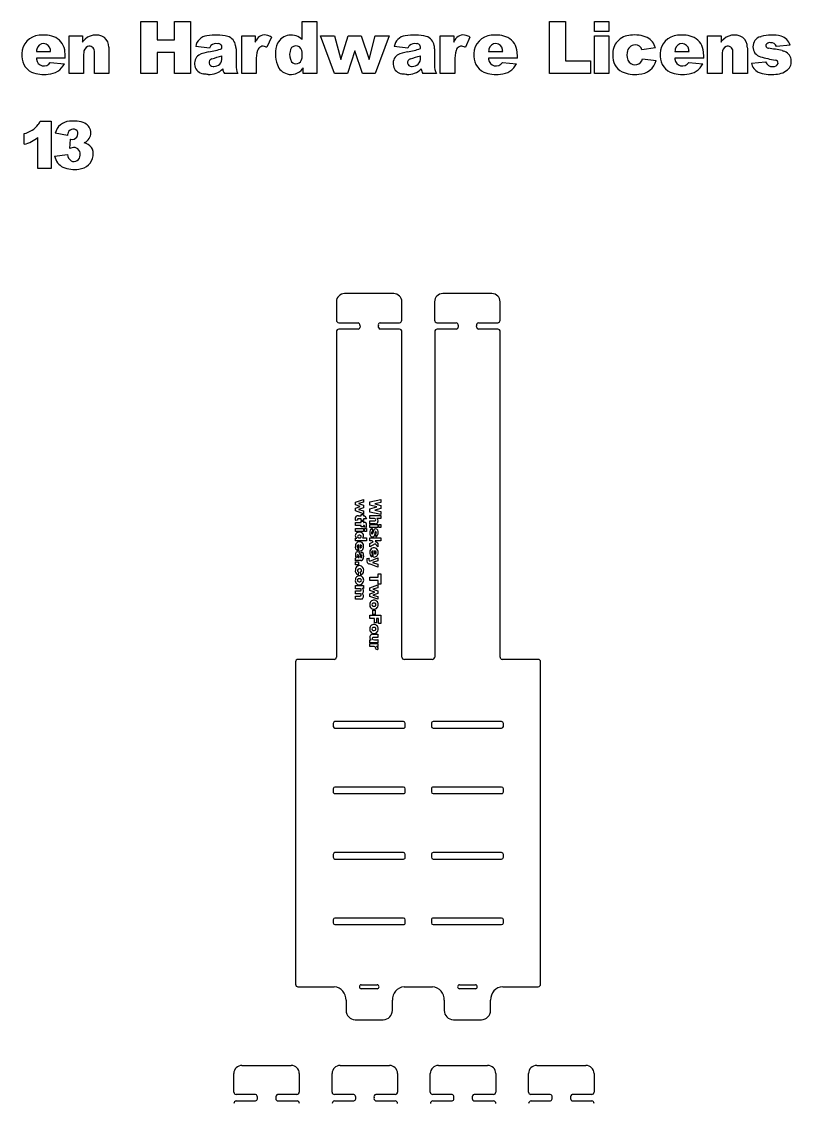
# Model space of a CAD drawing. Extents: x -43.3 to -1.6, y 5.7 to 46.2.
# Drawn here: x -25.55 to -13.8, y 27.93 to 44.45 of the extents above; entities that cross this region are included whole.
import ezdxf

# ---------------------------------------------------------------- set-up
doc = ezdxf.new("R2010")
doc.units = 0
doc.linetypes.add('0', pattern=[0])
doc.layers.add('1', color=7, linetype='0')

msp = doc.modelspace()

# ---------------------------------------------------------------- linework, layer by layer
at = {"layer": '1'}
for p, q in [((-23.730398, 44.454979), (-23.485472, 44.454979)), ((-23.730398, 43.66235), (-23.730398, 44.454979)), ((-23.485472, 44.454979), (-23.485472, 44.177612)), ((-23.21784, 44.177612), (-23.21784, 44.454979)), ((-23.21784, 44.454979), (-22.971834, 44.454979)), ((-22.971834, 44.454979), (-22.971834, 43.66235)), ((-21.268793, 44.180317), (-21.268793, 44.454979)), ((-21.268793, 44.454979), (-21.046576, 44.454979)), ((-21.046576, 44.454979), (-21.046576, 43.66235)), ((-17.494215, 44.454979), (-17.249292, 44.454979)), ((-17.494215, 43.66235), (-17.494215, 44.454979)), ((-17.249292, 44.454979), (-17.249292, 43.857533)), ((-16.807043, 44.454979), (-16.586992, 44.454979)), ((-16.807043, 44.305214), (-16.807043, 44.454979)), ((-16.586992, 44.305214), (-16.807043, 44.305214)), ((-16.586992, 44.454979), (-16.586992, 44.305214)), ((-24.826048, 44.236546), (-24.62113, 44.236546)), ((-24.826048, 43.66235), (-24.826048, 44.236546)), ((-24.62113, 44.236546), (-24.62113, 44.143009)), ((-24.62113, 44.143009), (-24.611929, 44.154144)), ((-23.485472, 44.177612), (-23.21784, 44.177612)), ((-22.190611, 44.236546), (-21.984613, 44.236546)), ((-22.190611, 43.66235), (-22.190611, 44.236546)), ((-21.984613, 44.236546), (-21.984613, 44.142467)), ((-21.984613, 44.142467), (-21.97798, 44.155575)), ((-21.97798, 44.155575), (-21.971308, 44.16774)), ((-21.738607, 44.219246), (-21.806734, 44.06245)), ((-20.986586, 44.236546), (-20.773561, 44.236546)), ((-20.773561, 43.66235), (-20.986586, 44.236546)), ((-20.773561, 44.236546), (-20.681105, 43.874836)), ((-20.681105, 43.874836), (-20.564322, 44.236546)), ((-20.564322, 44.236546), (-20.365892, 44.236546)), ((-20.365892, 44.236546), (-20.244783, 43.874836)), ((-20.244783, 43.874836), (-20.152327, 44.236546)), ((-20.152327, 44.236546), (-19.940924, 44.236546)), ((-19.940924, 44.236546), (-20.152327, 43.66235)), ((-19.159704, 44.236546), (-18.953707, 44.236546)), ((-19.159704, 43.66235), (-19.159704, 44.236546)), ((-18.953707, 44.236546), (-18.953707, 44.142467)), ((-18.953707, 44.142467), (-18.947077, 44.155575)), ((-18.947077, 44.155575), (-18.940397, 44.16774)), ((-18.707701, 44.219246), (-18.775824, 44.06245)), ((-16.807043, 44.236546), (-16.586992, 44.236546)), ((-16.807043, 43.66235), (-16.807043, 44.236546)), ((-16.586992, 44.236546), (-16.586992, 43.66235)), ((-15.078054, 44.236546), (-14.87314, 44.236546)), ((-15.078054, 43.66235), (-15.078054, 44.236546)), ((-14.87314, 44.236546), (-14.87314, 44.143009)), ((-14.87314, 44.143009), (-14.863935, 44.154144)), ((-14.274065, 44.224983), (-14.262743, 44.229248)), ((-25.326685, 44.000271), (-25.109873, 44.000271)), ((-25.111578, 44.014004), (-25.113813, 44.02684)), ((-25.109873, 44.000271), (-25.111578, 44.014004)), ((-24.440317, 43.991127), (-24.441256, 44.003162)), ((-24.440004, 43.978104), (-24.440317, 43.991127)), ((-24.440004, 43.66235), (-24.440004, 43.978104)), ((-24.220301, 44.063507), (-24.219229, 44.045818)), ((-24.219229, 44.045818), (-24.21887, 44.027306)), ((-24.21887, 44.027306), (-24.21887, 43.66235)), ((-23.21784, 43.982971), (-23.485472, 43.982971)), ((-23.485472, 43.982971), (-23.485472, 43.66235)), ((-23.21784, 43.66235), (-23.21784, 43.982971)), ((-22.684221, 44.050556), (-22.894545, 44.072723)), ((-22.493364, 44.045689), (-22.493704, 44.056778)), ((-22.278173, 44.03812), (-22.278173, 43.784542)), ((-21.817526, 44.066753), (-21.827654, 44.070396)), ((-21.806734, 44.06245), (-21.817526, 44.066753)), ((-21.272829, 44.004364), (-21.276014, 44.015568)), ((-21.270353, 43.99231), (-21.272829, 44.004364)), ((-21.268583, 43.979412), (-21.270353, 43.99231)), ((-21.267523, 43.965664), (-21.268583, 43.979412)), ((-21.267168, 43.951069), (-21.267523, 43.965664)), ((-20.464296, 44.007843), (-20.576754, 43.66235)), ((-20.348051, 43.66235), (-20.464296, 44.007843)), ((-19.653311, 44.050556), (-19.863634, 44.072723)), ((-19.462454, 44.045689), (-19.462797, 44.056778)), ((-19.247267, 44.03812), (-19.247267, 43.784542)), ((-18.786615, 44.066753), (-18.796743, 44.070396)), ((-18.775824, 44.06245), (-18.786615, 44.066753)), ((-18.423334, 44.000271), (-18.206522, 44.000271)), ((-18.208227, 44.014004), (-18.210459, 44.02684)), ((-18.206522, 44.000271), (-18.208227, 44.014004)), ((-15.874411, 44.052177), (-16.081488, 44.024601)), ((-15.578691, 44.000271), (-15.361879, 44.000271)), ((-15.363581, 44.014004), (-15.36582, 44.02684)), ((-15.361879, 44.000271), (-15.363581, 44.014004)), ((-14.692324, 43.991127), (-14.693262, 44.003162)), ((-14.692015, 43.978104), (-14.692324, 43.991127)), ((-14.692015, 43.66235), (-14.692015, 43.978104)), ((-14.472311, 44.063507), (-14.471235, 44.045818)), ((-14.471235, 44.045818), (-14.470877, 44.027306)), ((-14.470877, 44.027306), (-14.470877, 43.66235)), ((-14.156006, 44.051262), (-14.148064, 44.048992)), ((-13.819931, 44.09597), (-14.028633, 44.075428)), ((-13.94104, 44.012371), (-13.930168, 44.009014)), ((-13.930168, 44.009014), (-13.920074, 44.00552)), ((-24.886034, 43.89484), (-25.327227, 43.89484)), ((-25.327227, 43.89484), (-25.325476, 43.882019)), ((-25.115282, 43.831039), (-24.89847, 43.811035)), ((-24.605993, 43.938095), (-24.605993, 43.66235)), ((-22.493364, 43.899708), (-22.493364, 43.934849)), ((-21.969477, 43.854832), (-21.969477, 43.66235)), ((-19.462454, 43.899708), (-19.462454, 43.934849)), ((-18.938566, 43.854832), (-18.938566, 43.66235)), ((-17.982683, 43.89484), (-18.423876, 43.89484)), ((-18.423876, 43.89484), (-18.422125, 43.882019)), ((-18.211931, 43.831039), (-17.995119, 43.811035)), ((-17.249292, 43.857533), (-16.867033, 43.857533)), ((-16.867033, 43.857533), (-16.867033, 43.66235)), ((-16.072298, 43.88673), (-15.863054, 43.862942)), ((-15.138041, 43.89484), (-15.579229, 43.89484)), ((-15.579229, 43.89484), (-15.577482, 43.882019)), ((-15.367285, 43.831039), (-15.150476, 43.811035)), ((-14.858, 43.938095), (-14.858, 43.66235)), ((-14.410891, 43.821308), (-14.192453, 43.841854)), ((-24.605993, 43.66235), (-24.826048, 43.66235)), ((-24.21887, 43.66235), (-24.440004, 43.66235)), ((-23.485472, 43.66235), (-23.730398, 43.66235)), ((-22.971834, 43.66235), (-23.21784, 43.66235)), ((-22.765593, 43.654659), (-22.779619, 43.657635)), ((-22.750875, 43.652348), (-22.765593, 43.654659)), ((-22.735472, 43.650696), (-22.750875, 43.652348)), ((-22.719381, 43.649704), (-22.735472, 43.650696)), ((-22.702604, 43.649376), (-22.719381, 43.649704)), ((-22.629576, 43.771904), (-22.619879, 43.771568)), ((-22.250601, 43.66235), (-22.457136, 43.66235)), ((-21.969477, 43.66235), (-22.190611, 43.66235)), ((-21.252573, 43.747238), (-21.262091, 43.735657)), ((-21.252573, 43.66235), (-21.252573, 43.747238)), ((-21.046576, 43.66235), (-21.252573, 43.66235)), ((-20.576754, 43.66235), (-20.773561, 43.66235)), ((-20.152327, 43.66235), (-20.348051, 43.66235)), ((-19.734682, 43.654659), (-19.748713, 43.657635)), ((-19.719965, 43.652348), (-19.734682, 43.654659)), ((-19.704565, 43.650696), (-19.719965, 43.652348)), ((-19.688471, 43.649704), (-19.704565, 43.650696)), ((-19.671694, 43.649376), (-19.688471, 43.649704)), ((-19.598665, 43.771904), (-19.588972, 43.771568)), ((-19.21969, 43.66235), (-19.426229, 43.66235)), ((-18.938566, 43.66235), (-19.159704, 43.66235)), ((-16.867033, 43.66235), (-17.494215, 43.66235)), ((-16.586992, 43.66235), (-16.807043, 43.66235)), ((-14.858, 43.66235), (-15.078054, 43.66235)), ((-14.470877, 43.66235), (-14.692015, 43.66235)), ((-25.267511, 42.935463), (-25.103514, 42.935463)), ((-25.103514, 42.935463), (-25.103514, 42.209873)), ((-25.512297, 42.581673), (-25.512297, 42.744213)), ((-25.30401, 42.209873), (-25.30401, 42.685329)), ((-24.851454, 42.716961), (-25.038813, 42.750538)), ((-24.84955, 42.728355), (-24.851454, 42.716961)), ((-24.847296, 42.73896), (-24.84955, 42.728355)), ((-24.81885, 42.517921), (-24.80863, 42.659534)), ((-24.80863, 42.659534), (-24.802305, 42.658661)), ((-24.588438, 42.608822), (-24.598398, 42.603085)), ((-25.04952, 42.398205), (-24.851454, 42.424484)), ((-24.659979, 42.41592), (-24.659716, 42.425457)), ((-25.103514, 42.209873), (-25.30401, 42.209873)), ((-20.747042, 40.175011), (-20.747042, 39.891857)), ((-19.871689, 40.29966), (-20.622395, 40.29966)), ((-19.747042, 39.891857), (-19.747042, 40.175011)), ((-19.247042, 40.175011), (-19.247042, 39.891857)), ((-18.371689, 40.29966), (-19.122395, 40.29966)), ((-18.247042, 39.891857), (-18.247042, 40.175011)), ((-20.710732, 39.855549), (-20.415462, 39.854633)), ((-20.078621, 39.854633), (-19.783352, 39.855549)), ((-19.210732, 39.855549), (-18.915462, 39.854633)), ((-18.578621, 39.854633), (-18.283352, 39.855549)), ((-20.745516, 39.719395), (-20.745516, 34.747395)), ((-20.413937, 39.756618), (-20.709206, 39.755703)), ((-20.386675, 39.815845), (-20.385664, 39.786705)), ((-20.104414, 39.783932), (-20.105917, 39.807255)), ((-19.781826, 39.755703), (-20.077095, 39.756618)), ((-19.745516, 34.747395), (-19.745516, 39.719395)), ((-19.245516, 39.719395), (-19.245516, 34.747395)), ((-18.913937, 39.756618), (-19.209206, 39.755703)), ((-18.886675, 39.815845), (-18.885664, 39.786705)), ((-18.604414, 39.783932), (-18.605917, 39.807255)), ((-18.281826, 39.755703), (-18.577095, 39.756618)), ((-18.245516, 34.747395), (-18.245516, 39.719395)), ((-20.45463, 37.111637), (-20.333849, 37.156445)), ((-20.45463, 37.07024), (-20.45463, 37.111637)), ((-20.381958, 37.046585), (-20.45463, 37.07024)), ((-20.45463, 37.022129), (-20.381958, 37.046585)), ((-20.45463, 36.980961), (-20.45463, 37.022129)), ((-20.333849, 37.111637), (-20.409935, 37.09219)), ((-20.409935, 37.09219), (-20.333849, 37.067623)), ((-20.333849, 37.025883), (-20.409935, 37.000408)), ((-20.333849, 37.156445), (-20.333849, 37.111637)), ((-20.333849, 37.067623), (-20.333849, 37.025883)), ((-20.233524, 37.11937), (-20.066795, 37.156448)), ((-20.233524, 37.068874), (-20.233524, 37.11937)), ((-20.128551, 37.039761), (-20.233524, 37.068874)), ((-20.233524, 37.010532), (-20.128551, 37.039761)), ((-20.066795, 37.10754), (-20.159941, 37.089912)), ((-20.159941, 37.089912), (-20.066795, 37.064209)), ((-20.066795, 37.156448), (-20.066795, 37.10754)), ((-20.066795, 37.064209), (-20.066795, 37.015419)), ((-20.333849, 36.936493), (-20.45463, 36.980961)), ((-20.367626, 36.860413), (-20.410503, 36.860413)), ((-20.410164, 36.906815), (-20.367626, 36.906815)), ((-20.409935, 37.000408), (-20.333849, 36.980961)), ((-20.367626, 36.906815), (-20.367626, 36.923874)), ((-20.367626, 36.923874), (-20.333849, 36.923874)), ((-20.367626, 36.834938), (-20.367626, 36.860413)), ((-20.333849, 36.980961), (-20.333849, 36.936493)), ((-20.333849, 36.923874), (-20.333849, 36.906815)), ((-20.333849, 36.906815), (-20.311672, 36.906815)), ((-20.287903, 36.860413), (-20.333849, 36.860413)), ((-20.333849, 36.860413), (-20.333849, 36.834938)), ((-20.311672, 36.906815), (-20.287903, 36.860413)), ((-20.233524, 36.960033), (-20.233524, 37.010532)), ((-20.066795, 36.923302), (-20.233524, 36.960033)), ((-20.233524, 36.864391), (-20.233524, 36.910683)), ((-20.233524, 36.910683), (-20.066795, 36.910683)), ((-20.066795, 37.015419), (-20.159941, 36.989605)), ((-20.159941, 36.989605), (-20.066795, 36.971977)), ((-20.066795, 36.864391), (-20.128208, 36.864391)), ((-20.066795, 36.971977), (-20.066795, 36.923302)), ((-20.066795, 36.910683), (-20.066795, 36.864391)), ((-20.45463, 36.756927), (-20.45463, 36.803326)), ((-20.45463, 36.803326), (-20.367743, 36.803326)), ((-20.367743, 36.756927), (-20.45463, 36.756927)), ((-20.45463, 36.666061), (-20.45463, 36.712349)), ((-20.45463, 36.712349), (-20.333849, 36.712349)), ((-20.42165, 36.836643), (-20.453606, 36.833233)), ((-20.422943, 36.840992), (-20.42165, 36.836643)), ((-20.367743, 36.803326), (-20.367743, 36.820614)), ((-20.367743, 36.820614), (-20.333849, 36.820614)), ((-20.367743, 36.734863), (-20.367743, 36.756927)), ((-20.333849, 36.734863), (-20.367743, 36.734863)), ((-20.333849, 36.834938), (-20.367626, 36.834938)), ((-20.333849, 36.820614), (-20.333849, 36.803326)), ((-20.333849, 36.803326), (-20.328388, 36.803326)), ((-20.333849, 36.756927), (-20.333849, 36.734863)), ((-20.333849, 36.712349), (-20.333849, 36.666061)), ((-20.319405, 36.666061), (-20.319405, 36.712349)), ((-20.319405, 36.712349), (-20.287903, 36.712349)), ((-20.31588, 36.730087), (-20.315283, 36.734035)), ((-20.287903, 36.724968), (-20.31588, 36.730087)), ((-20.287903, 36.712349), (-20.287903, 36.666061)), ((-20.233524, 36.782963), (-20.233524, 36.829479)), ((-20.233524, 36.829479), (-20.167105, 36.829479)), ((-20.156757, 36.782963), (-20.233524, 36.782963)), ((-20.233524, 36.724056), (-20.233524, 36.770344)), ((-20.233524, 36.770344), (-20.112741, 36.770344)), ((-20.112741, 36.724056), (-20.233524, 36.724056)), ((-20.200089, 36.711437), (-20.195766, 36.665493)), ((-20.112741, 36.770344), (-20.112741, 36.724056)), ((-20.098297, 36.724056), (-20.098297, 36.770344)), ((-20.098297, 36.770344), (-20.066795, 36.770344)), ((-20.066795, 36.724056), (-20.098297, 36.724056)), ((-20.066795, 36.770344), (-20.066795, 36.724056)), ((-20.333849, 36.666061), (-20.45463, 36.666061)), ((-20.45463, 36.520493), (-20.45463, 36.563824)), ((-20.45463, 36.563824), (-20.436775, 36.563824)), ((-20.39492, 36.607155), (-20.40052, 36.60693)), ((-20.399826, 36.567131), (-20.393898, 36.566895)), ((-20.388962, 36.606937), (-20.39492, 36.607155)), ((-20.393898, 36.566895), (-20.388502, 36.567135)), ((-20.345678, 36.567238), (-20.287903, 36.567238)), ((-20.287903, 36.666061), (-20.319405, 36.666061)), ((-20.287903, 36.567238), (-20.287903, 36.520493)), ((-20.233524, 36.523109), (-20.233524, 36.570419)), ((-20.233524, 36.570419), (-20.066795, 36.570419)), ((-20.146736, 36.664417), (-20.148972, 36.662899)), ((-20.144018, 36.664921), (-20.146736, 36.664417)), ((-20.142313, 36.587132), (-20.146637, 36.631031)), ((-20.066795, 36.570419), (-20.066795, 36.523106)), ((-20.287903, 36.520493), (-20.45463, 36.520493)), ((-20.419147, 36.41621), (-20.423355, 36.370602)), ((-20.405727, 36.367985), (-20.405727, 36.460793)), ((-20.383549, 36.460674), (-20.383549, 36.41507)), ((-20.202133, 36.523109), (-20.233524, 36.523109)), ((-20.233524, 36.481255), (-20.185074, 36.505707)), ((-20.233524, 36.429054), (-20.233524, 36.481255)), ((-20.15505, 36.474888), (-20.233524, 36.429054)), ((-20.185074, 36.505707), (-20.202133, 36.523109)), ((-20.18462, 36.276546), (-20.18462, 36.36935)), ((-20.162443, 36.369236), (-20.162443, 36.323631)), ((-20.112741, 36.431557), (-20.15505, 36.474888)), ((-20.066795, 36.523106), (-20.152775, 36.523106)), ((-20.152775, 36.523106), (-20.112741, 36.488533)), ((-20.112741, 36.488533), (-20.112741, 36.431557)), ((-20.45463, 36.216274), (-20.45463, 36.25972)), ((-20.45463, 36.154186), (-20.45463, 36.203659)), ((-20.45463, 36.203659), (-20.40823, 36.203659)), ((-20.375587, 36.222076), (-20.428928, 36.222076)), ((-20.421867, 36.308727), (-20.424223, 36.308014)), ((-20.41926, 36.308968), (-20.421867, 36.308727)), ((-20.416191, 36.308537), (-20.41926, 36.308968)), ((-20.40823, 36.203659), (-20.40823, 36.154186)), ((-20.372971, 36.307487), (-20.368311, 36.351727)), ((-20.279812, 36.253693), (-20.247513, 36.257332)), ((-20.233524, 36.213207), (-20.112741, 36.263927)), ((-20.19804, 36.324768), (-20.20225, 36.279163)), ((-20.112741, 36.215023), (-20.19315, 36.190117)), ((-20.112741, 36.263927), (-20.112741, 36.215023)), ((-20.40823, 36.154186), (-20.45463, 36.154186)), ((-20.407433, 36.045921), (-20.412437, 36.001907)), ((-20.372631, 36.004295), (-20.378431, 36.047855)), ((-20.112741, 36.121426), (-20.241827, 36.169304)), ((-20.19315, 36.190117), (-20.112741, 36.16703)), ((-20.112741, 36.16703), (-20.112741, 36.121426)), ((-20.394468, 35.942886), (-20.399616, 35.942707)), ((-20.399366, 35.897232), (-20.394012, 35.897053)), ((-20.389385, 35.942703), (-20.394468, 35.942886)), ((-20.394012, 35.897053), (-20.389004, 35.897236)), ((-20.233524, 35.914612), (-20.233524, 35.966133)), ((-20.233524, 35.966133), (-20.107965, 35.966133)), ((-20.107965, 35.914612), (-20.233524, 35.914612)), ((-20.107965, 35.966133), (-20.107965, 36.018677)), ((-20.107965, 36.018677), (-20.066795, 36.018677)), ((-20.107965, 35.862068), (-20.107965, 35.914612)), ((-20.066795, 36.018677), (-20.066795, 35.862068)), ((-20.45463, 35.791519), (-20.45463, 35.837921)), ((-20.45463, 35.837921), (-20.333849, 35.837921)), ((-20.39299, 35.791519), (-20.45463, 35.791519)), ((-20.45463, 35.712364), (-20.45463, 35.758762)), ((-20.45463, 35.758762), (-20.388098, 35.758762)), ((-20.392307, 35.712364), (-20.45463, 35.712364)), ((-20.387794, 35.791313), (-20.39299, 35.791519)), ((-20.387362, 35.712162), (-20.392307, 35.712364)), ((-20.333849, 35.794704), (-20.351477, 35.794704)), ((-20.333849, 35.837921), (-20.333849, 35.794704)), ((-20.233524, 35.804642), (-20.112741, 35.849449)), ((-20.233524, 35.763245), (-20.233524, 35.804642)), ((-20.160852, 35.73959), (-20.233524, 35.763245)), ((-20.233524, 35.715137), (-20.160852, 35.73959)), ((-20.233524, 35.673965), (-20.233524, 35.715137)), ((-20.112741, 35.804642), (-20.188828, 35.785194)), ((-20.188828, 35.785194), (-20.112741, 35.760628)), ((-20.112741, 35.718891), (-20.188828, 35.693413)), ((-20.112741, 35.849449), (-20.112741, 35.804642)), ((-20.112741, 35.760628), (-20.112741, 35.718891)), ((-20.066795, 35.862068), (-20.107965, 35.862068)), ((-20.45463, 35.63298), (-20.45463, 35.679382)), ((-20.45463, 35.679382), (-20.385824, 35.679382)), ((-20.378771, 35.63298), (-20.45463, 35.63298)), ((-20.112741, 35.629498), (-20.233524, 35.673965)), ((-20.188828, 35.693413), (-20.112741, 35.673965)), ((-20.173363, 35.57048), (-20.178509, 35.570293)), ((-20.16828, 35.570293), (-20.173363, 35.57048)), ((-20.112741, 35.673965), (-20.112741, 35.629498)), ((-20.233524, 35.333817), (-20.233524, 35.385567)), ((-20.233524, 35.385567), (-20.066795, 35.385567)), ((-20.190647, 35.398182), (-20.190647, 35.465511)), ((-20.190647, 35.465511), (-20.154823, 35.465511)), ((-20.154823, 35.398182), (-20.190647, 35.398182)), ((-20.178261, 35.524826), (-20.172907, 35.524647)), ((-20.172907, 35.524647), (-20.167896, 35.524826)), ((-20.154823, 35.465511), (-20.154823, 35.398182)), ((-20.066795, 35.385567), (-20.066795, 35.258186)), ((-20.165401, 35.333817), (-20.233524, 35.333817)), ((-20.165401, 35.269218), (-20.165401, 35.333817)), ((-20.131737, 35.269218), (-20.165401, 35.269218)), ((-20.102621, 35.333817), (-20.131737, 35.333817)), ((-20.131737, 35.333817), (-20.131737, 35.269218)), ((-20.102621, 35.258186), (-20.102621, 35.333817)), ((-20.066795, 35.258186), (-20.102621, 35.258186)), ((-20.189625, 35.0942), (-20.112741, 35.0942)), ((-20.112741, 35.047684), (-20.179161, 35.047684)), ((-20.173363, 35.199165), (-20.178509, 35.198982)), ((-20.178261, 35.153511), (-20.172907, 35.153336)), ((-20.16828, 35.198982), (-20.173363, 35.199165)), ((-20.172907, 35.153336), (-20.167896, 35.153511)), ((-20.112741, 35.0942), (-20.112741, 35.047684)), ((-20.233524, 34.96648), (-20.233524, 35.009697)), ((-20.233524, 35.009697), (-20.213963, 35.009697)), ((-20.112741, 34.96648), (-20.233524, 34.96648)), ((-20.233524, 34.953861), (-20.112741, 34.953865)), ((-20.233524, 34.907349), (-20.233524, 34.953861)), ((-20.116383, 34.858784), (-20.149363, 34.873116)), ((-20.112741, 34.910534), (-20.132532, 34.910534)), ((-20.112741, 35.012768), (-20.112741, 34.96648)), ((-20.112741, 34.953865), (-20.112741, 34.910534)), ((-20.782759, 34.710152), (-21.333271, 34.710152)), ((-19.282759, 34.710152), (-19.708273, 34.710152)), ((-17.666046, 34.711086), (-18.216558, 34.711086)), ((-21.370514, 34.672909), (-21.370516, 29.746908)), ((-17.628801, 29.747843), (-17.628803, 34.673843)), ((-20.795515, 33.732506), (-20.795517, 33.687798)), ((-19.723158, 33.760151), (-20.767872, 33.760147)), ((-19.695515, 33.687798), (-19.695513, 33.732506)), ((-19.295515, 33.732506), (-19.295517, 33.687798)), ((-18.223158, 33.760151), (-19.267872, 33.760147)), ((-18.195517, 33.687798), (-18.195515, 33.732506)), ((-20.767872, 33.660152), (-19.723158, 33.660156)), ((-19.267872, 33.660152), (-18.223158, 33.660152)), ((-20.795515, 32.732506), (-20.795517, 32.687798)), ((-19.723158, 32.760155), (-20.767872, 32.760147)), ((-19.695515, 32.687798), (-19.695513, 32.732506)), ((-19.295515, 32.732506), (-19.295517, 32.687798)), ((-18.223158, 32.760155), (-19.267872, 32.760147)), ((-18.195517, 32.687798), (-18.195515, 32.732506)), ((-20.767872, 32.660156), (-19.723158, 32.660156)), ((-19.267872, 32.660156), (-18.223158, 32.660156)), ((-20.795515, 31.732019), (-20.795517, 31.687311)), ((-19.723158, 31.759665), (-20.767872, 31.759661)), ((-19.695515, 31.687311), (-19.695513, 31.732019)), ((-19.295515, 31.732019), (-19.295517, 31.687311)), ((-18.223158, 31.759665), (-19.267872, 31.759661)), ((-18.195517, 31.687311), (-18.195515, 31.732019)), ((-20.767872, 31.659666), (-19.723158, 31.65967)), ((-19.267872, 31.659666), (-18.223158, 31.659666)), ((-19.723158, 30.759665), (-20.767872, 30.759661)), ((-18.223158, 30.759665), (-19.267872, 30.759661)), ((-20.795515, 30.732019), (-20.795517, 30.687311)), ((-20.767872, 30.659666), (-19.723158, 30.65967)), ((-19.695515, 30.687311), (-19.695513, 30.732019)), ((-19.295515, 30.732019), (-19.295517, 30.687311)), ((-19.267872, 30.659666), (-18.223158, 30.659666)), ((-18.195517, 30.687311), (-18.195515, 30.732019)), ((-21.333269, 29.709665), (-20.779318, 29.709665)), ((-20.36783, 29.739664), (-20.122911, 29.739664)), ((-20.122911, 29.679663), (-20.36783, 29.679663)), ((-19.711712, 29.709665), (-19.279318, 29.709665)), ((-18.86783, 29.739664), (-18.622911, 29.739664)), ((-18.622911, 29.679663), (-18.86783, 29.679663)), ((-18.204975, 29.7106), (-17.666048, 29.7106)), ((-20.599045, 29.504007), (-20.599045, 29.347925)), ((-19.891985, 29.347925), (-19.891985, 29.504007)), ((-19.099045, 29.504007), (-19.099045, 29.347925)), ((-18.391985, 29.347925), (-18.391985, 29.504007)), ((-20.4596, 29.205107), (-20.031429, 29.205107)), ((-18.9596, 29.205107), (-18.531429, 29.205107)), ((-22.187822, 28.50839), (-21.437117, 28.50839)), ((-20.687822, 28.50839), (-19.937117, 28.50839)), ((-19.187822, 28.50839), (-18.437117, 28.50839)), ((-17.687822, 28.50839), (-16.937117, 28.50839)), ((-22.312469, 28.100588), (-22.312469, 28.383741)), ((-21.312469, 28.383741), (-21.312469, 28.100588)), ((-20.812469, 28.100588), (-20.812469, 28.383741)), ((-19.812469, 28.383741), (-19.812469, 28.100588)), ((-19.312469, 28.100588), (-19.312469, 28.383741)), ((-18.312469, 28.383741), (-18.312469, 28.100588)), ((-17.812469, 28.100588), (-17.812469, 28.383741)), ((-16.812469, 28.383741), (-16.812469, 28.100588)), ((-21.98089, 28.063364), (-22.276159, 28.06428)), ((-22.274633, 27.964434), (-21.979364, 27.965349)), ((-21.951092, 27.995436), (-21.952103, 28.024576)), ((-21.650198, 27.968031), (-21.642523, 27.965349)), ((-21.34878, 28.06428), (-21.644049, 28.063364)), ((-21.642523, 27.965349), (-21.347254, 27.964434)), ((-20.48089, 28.063364), (-20.776159, 28.06428)), ((-20.774633, 27.964434), (-20.479364, 27.965349)), ((-20.451092, 27.995436), (-20.452103, 28.024576)), ((-20.150198, 27.968031), (-20.142523, 27.965349)), ((-19.84878, 28.06428), (-20.144049, 28.063364)), ((-20.142523, 27.965349), (-19.847254, 27.964434)), ((-18.98089, 28.063364), (-19.276159, 28.06428)), ((-19.274633, 27.964434), (-18.979364, 27.965349)), ((-18.951092, 27.995436), (-18.952103, 28.024576)), ((-18.650198, 27.968031), (-18.642523, 27.965349)), ((-18.34878, 28.06428), (-18.644049, 28.063364)), ((-18.642523, 27.965349), (-18.347254, 27.964434)), ((-17.48089, 28.063364), (-17.776159, 28.06428)), ((-17.774633, 27.964434), (-17.479364, 27.965349)), ((-17.451092, 27.995436), (-17.452103, 28.024576)), ((-17.150198, 27.968031), (-17.142523, 27.965349)), ((-16.84878, 28.06428), (-17.144049, 28.063364)), ((-17.142523, 27.965349), (-16.847254, 27.964434))]:
    msp.add_line(p, q, dxfattribs=at)
for centre, radius, start, end in [((-25.266991, 43.963089), 0.283664, 93.600267, 179.141615), ((-25.219217, 43.776817), 0.473935, 66.734797, 97.954463), ((-25.158739, 43.974911), 0.26902, 3.355726, 61.897833), ((-24.41931, 44.008835), 0.241283, 57.260908, 142.969581), ((-24.415421, 44.063316), 0.19512, 0.056008, 49.546143), ((-22.703804, 44.046589), 0.192522, 96.388394, 172.198143), ((-22.586267, 43.406979), 0.842475, 77.54348, 99.493753), ((-22.454031, 44.065598), 0.171325, 8.320262, 73.212042), ((-21.844048, 44.112499), 0.138732, 68.924877, 156.535477), ((-21.875134, 43.964516), 0.28901, 61.810314, 73.729508), ((-21.435759, 44.013512), 0.236012, 44.972496, 151.783476), ((-19.672878, 44.046574), 0.192539, 96.39353, 172.194261), ((-19.555359, 43.406963), 0.84249, 77.543578, 99.49371), ((-19.423117, 44.065609), 0.171313, 8.316937, 73.212158), ((-18.813139, 44.112499), 0.138731, 68.925613, 156.535163), ((-18.844227, 43.964516), 0.28901, 61.810314, 73.729508), ((-18.36364, 43.963089), 0.283664, 93.600267, 179.141615), ((-18.315866, 43.776817), 0.473935, 66.734797, 97.954463), ((-18.255423, 43.974888), 0.269055, 3.360164, 61.89368), ((-16.245275, 43.964474), 0.282284, 92.043748, -176.399584), ((-16.190489, 43.760056), 0.490827, 67.214275, 97.592787), ((-16.124405, 43.985497), 0.258734, 14.934791, 61.361594), ((-15.518998, 43.963089), 0.283664, 93.600075, 179.141612), ((-15.471225, 43.776814), 0.473939, 66.734873, 97.954285), ((-15.410796, 43.974873), 0.269078, 3.363134, 61.892165), ((-14.671315, 44.008835), 0.241283, 57.261098, 142.969717), ((-14.667458, 44.063305), 0.195147, 0.05936, 49.541505), ((-14.225402, 44.071228), 0.161272, 107.562448, -107.141959), ((-14.099639, 43.584881), 0.66469, 77.512001, 104.204517), ((-14.13029, 44.069111), 0.065262, 79.489586, 151.903671), ((-14.106912, 44.052528), 0.081559, 16.306324, 98.086991), ((-14.018348, 44.036274), 0.207202, 16.744584, 72.461975), ((-25.259867, 43.938145), 0.292216, 174.266293, -118.583833), ((-25.095966, 43.977962), 0.231795, 165.69858, 174.477193), ((-25.217859, 44.014664), 0.104756, 6.674976, 168.682697), ((-25.538401, 43.914608), 0.652666, -1.735623, 6.691407), ((-24.247305, 43.940704), 0.358698, 173.581277, -179.583208), ((-24.508892, 43.984627), 0.094939, 111.780245, -177.692593), ((-24.514893, 44.005169), 0.073664, -1.560863, 113.374877), ((-22.643492, 43.568985), 0.426363, 96.661228, 118.615939), ((-22.849092, 44.978909), 0.99872, -81.005288, -69.133971), ((-22.576456, 44.018013), 0.11257, 139.103024, 163.196328), ((-22.577751, 43.980892), 0.138935, 81.628618, 127.094226), ((-22.549925, 44.062363), 0.056498, -5.672869, 97.72962), ((-22.508076, 44.03677), 0.229906, 0.336541, 13.486895), ((-21.484701, 43.875275), 0.485207, 163.24945, -177.585265), ((-21.866459, 43.994278), 0.085439, 62.987623, 165.884955), ((-21.246216, 43.954922), 0.432404, 156.823739, -157.965336), ((-21.248442, 43.94949), 0.211937, 166.376706, -149.902454), ((-21.364111, 43.995289), 0.0904, 12.963084, 177.387881), ((-19.612581, 43.568985), 0.426363, 96.661228, 118.615939), ((-19.818182, 44.978909), 0.99872, -81.005288, -69.133971), ((-19.545546, 44.018013), 0.11257, 139.103024, 163.196328), ((-19.546843, 43.9809), 0.138927, 81.628939, 127.095497), ((-19.519018, 44.062363), 0.056498, -5.672869, 97.72962), ((-19.477169, 44.03677), 0.229906, 0.336541, 13.486895), ((-18.453627, 43.875267), 0.48537, 163.254298, -177.586981), ((-18.835545, 43.994263), 0.085451, 62.994549, 165.876592), ((-18.356516, 43.938145), 0.292216, 174.266293, -118.583833), ((-18.192616, 43.977962), 0.231795, 165.69858, 174.477193), ((-18.314507, 44.01466), 0.104758, 6.676927, 168.680856), ((-18.633644, 43.914669), 0.651263, -1.744736, 6.700484), ((-16.120457, 43.943054), 0.189206, 167.235129, -144.507774), ((-16.186592, 43.98019), 0.118487, 89.635678, 177.741567), ((-16.174402, 44.004246), 0.095118, 12.356835, 96.905556), ((-15.511872, 43.938145), 0.292217, 174.266312, -118.583997), ((-15.347334, 43.977825), 0.232444, 165.704452, 174.458658), ((-15.469864, 44.014664), 0.104754, 6.675097, 168.682493), ((-15.789701, 43.914665), 0.651962, -1.742528, 6.693601), ((-14.499311, 43.940704), 0.358698, 173.581277, -179.583208), ((-14.760922, 43.984642), 0.094916, 111.770298, -177.68281), ((-14.766898, 44.005169), 0.073663, -1.560883, 113.375558), ((-14.152193, 44.088497), 0.037429, 162.349871, -95.846553), ((-14.637347, 40.679535), 3.404797, 78.199315, 81.737749), ((-13.966845, 43.84528), 0.16693, -50.214545, 73.729161), ((-25.211691, 43.892349), 0.114253, -174.812494, -32.453732), ((-25.154285, 43.938675), 0.285891, -88.159893, -26.517014), ((-22.752577, 43.815006), 0.159677, 126.559996, -99.750356), ((-22.633036, 43.830055), 0.058251, 104.161825, -86.594758), ((-43.686878, 111.189415), 70.514841, -72.640196, -72.509108), ((-22.611822, 43.890141), 0.118846, -93.887105, 4.617331), ((-21.362831, 43.900517), 0.089676, -140.278526, -8.754686), ((-21.516329, 43.945869), 0.249215, -13.694845, 1.195462), ((-19.72167, 43.815006), 0.159679, 126.558631, -99.750356), ((-19.602129, 43.830055), 0.058251, 104.161825, -86.591012), ((-40.655972, 111.189423), 70.514841, -72.640196, -72.509108), ((-19.580914, 43.890141), 0.118846, -93.888023, 4.617479), ((-18.30834, 43.892349), 0.114253, -174.812494, -32.453732), ((-18.250917, 43.938644), 0.28586, -88.163135, -26.513247), ((-16.258566, 43.925678), 0.269262, 175.512263, -118.10586), ((-16.187946, 43.914913), 0.119036, -136.651072, -13.695344), ((-16.13176, 43.927013), 0.27624, -89.11894, -13.41141), ((-15.463696, 43.892349), 0.114255, -174.812581, -32.452705), ((-15.406273, 43.938644), 0.28586, -88.162753, -26.513247), ((-14.214948, 43.860573), 0.199838, -168.668667, -116.548173), ((-13.467369, 47.022457), 3.208122, -104.542748, -100.380965), ((-14.097721, 43.865524), 0.097645, -165.971081, -78.920531), ((-14.071443, 43.842957), 0.073642, -95.856333, -20.938586), ((-14.048597, 43.820824), 0.046125, -5.205369, 86.085213), ((-25.217901, 44.152012), 0.504362, -111.125028, -81.701361), ((-22.683632, 43.935585), 0.286837, -93.792505, -45.034213), ((-22.326498, 43.745739), 0.154985, -175.151446, -147.448981), ((-22.055582, 43.770561), 0.22303, 176.405994, -150.975089), ((-21.442577, 43.866203), 0.21727, -160.225823, -105.325302), ((-21.43786, 43.86726), 0.219578, -106.439531, -36.823113), ((-19.652721, 43.935585), 0.286837, -93.792505, -45.034213), ((-19.295492, 43.745766), 0.155082, -175.144594, -147.460381), ((-19.024628, 43.77058), 0.223076, 176.411651, -150.976273), ((-18.31455, 44.152012), 0.504362, -111.125028, -81.701361), ((-16.186268, 44.154053), 0.506665, -113.144861, -83.340652), ((-15.469905, 44.152027), 0.504377, -111.124707, -81.701504), ((-14.114069, 44.190491), 0.54308, -110.500695, -84.843007), ((-14.054909, 43.964291), 0.314852, -91.88297, -51.758672), ((-25.606039, 43.123203), 0.390412, -76.106867, -37.930172), ((-25.568071, 43.076344), 0.331939, -35.578168, -25.113754), ((-24.81271, 42.700729), 0.231525, 92.274289, 167.576654), ((-24.765705, 42.730827), 0.081995, 44.016999, 174.307571), ((-24.757959, 42.49715), 0.439596, 67.112755, 98.363192), ((-24.659946, 42.755836), 0.163483, -64.061553, 63.496531), ((-25.664051, 43.147697), 0.586015, -74.99164, -52.092516), ((-24.779371, 42.741619), 0.08607, -105.45356, 32.451813), ((-24.710379, 42.146324), 0.387105, 100.714964, 106.272759), ((-24.75317, 42.437134), 0.094181, -7.121994, 108.049293), ((-24.622568, 42.440685), 0.164187, -12.432211, 81.534792), ((-24.800058, 42.454987), 0.255841, -167.176891, -118.24023), ((-24.726006, 42.432156), 0.125683, -176.500626, -124.57444), ((-24.753771, 42.411835), 0.09388, -117.642731, 2.494205), ((-24.693214, 42.434517), 0.232822, -85.943476, -7.199596), ((-24.750467, 42.649406), 0.453165, -112.121147, -80.637265), ((-20.622391, 40.175007), 0.124653, 90.001751, 179.998242), ((-19.871693, 40.175007), 0.124651, 0.001753, 89.998244), ((-19.122391, 40.175007), 0.124653, 90.001751, 179.998242), ((-18.371693, 40.175007), 0.124651, 0.001753, 89.998244), ((-20.710724, 39.891865), 0.036318, -179.987959, -90.012034), ((-20.42433, 39.817974), 0.037716, -3.235443, 76.402272), ((-20.069756, 39.817974), 0.037717, 103.594907, -163.488637), ((-19.783346, 39.891853), 0.036304, -90.009028, 0.00602), ((-19.210724, 39.891865), 0.036318, -179.987959, -90.012034), ((-18.92433, 39.817974), 0.037716, -3.235443, 76.402272), ((-18.569756, 39.817974), 0.037717, 103.594907, -163.488637), ((-18.283346, 39.891853), 0.036304, -90.009028, 0.00602), ((-20.709198, 39.719387), 0.036316, 90.012034, 179.987959), ((-20.42281, 39.793282), 0.037723, -76.395186, -10.040032), ((-20.069027, 39.792007), 0.036297, -167.144617, -102.842964), ((-19.78182, 39.719398), 0.036304, -0.00602, 90.009028), ((-19.209198, 39.719387), 0.036316, 90.012034, 179.987959), ((-18.92281, 39.793282), 0.037723, -76.395186, -10.040032), ((-18.569027, 39.792007), 0.036297, -167.144617, -102.842964), ((-18.28182, 39.719398), 0.036304, -0.00602, 90.009028), ((-20.385994, 36.85873), 0.072257, 146.062441, -159.337211), ((-20.416811, 36.850998), 0.056211, 83.208725, 121.216485), ((-20.414043, 36.848984), 0.011965, 72.789823, -138.06913), ((-20.202414, 36.556339), 0.309619, 82.863424, 95.766854), ((-20.163279, 36.84631), 0.01726, -102.807631, 92.223037), ((-20.158337, 36.826786), 0.048187, -52.599411, 51.299104), ((-20.328417, 36.742359), 0.015549, -32.364463, 110.449098), ((-20.321161, 36.766499), 0.037528, -16.286995, 101.102629), ((-20.635416, 36.771568), 0.350624, -7.637607, -2.54915), ((-20.144068, 36.646721), 0.093522, 144.023826, -165.121719), ((-20.191, 36.668503), 0.043886, 101.952139, 130.927301), ((-20.116365, 36.648041), 0.071942, 131.158199, -177.279898), ((-20.147566, 36.669323), 0.036632, -5.156076, 116.154141), ((-20.15398, 36.84103), 0.058134, -92.738111, -64.623779), ((-20.409044, 36.603386), 0.048311, 93.488001, -125.028337), ((-20.403326, 36.586975), 0.020151, 81.996444, -79.997359), ((-20.391598, 36.58992), 0.064972, 27.646046, 108.286015), ((-20.385921, 36.58707), 0.020102, -97.375857, 98.699041), ((-20.380484, 36.6026), 0.049618, -45.454767, 20.611983), ((-20.196234, 36.622059), 0.038225, 179.027907, -38.860733), ((-20.189175, 36.644653), 0.021857, 107.552666, -118.582522), ((-20.204897, 36.641571), 0.016951, -71.907548, 10.384419), ((-20.609911, 36.752548), 0.469576, -19.205729, -11.006187), ((-20.153336, 36.648594), 0.018797, -69.122773, 60.292614), ((-20.162174, 36.64151), 0.057892, -69.935769, -51.9823), ((-20.185469, 36.645641), 0.077133, -40.155322, 15.328061), ((-20.390902, 36.430267), 0.067919, 167.544836, -118.542784), ((-20.393679, 36.444466), 0.063545, -10.896764, 179.594124), ((-20.40616, 36.436611), 0.024185, 88.974224, -122.480546), ((-20.39319, 36.42873), 0.062025, -101.661344, 3.441369), ((-20.381426, 36.437874), 0.022903, -95.31841, 95.31841), ((-20.172573, 36.353024), 0.063545, -10.896764, 179.590685), ((-20.185053, 36.345169), 0.024185, 88.974224, -122.480546), ((-20.160322, 36.346432), 0.022899, -95.314543, 95.314543), ((-20.393475, 36.308517), 0.063781, 142.224346, -136.638234), ((-20.431881, 36.175331), 0.046838, 86.385823, 119.057547), ((-20.43716, 36.232456), 0.03238, 94.757473, 122.650054), ((-20.421854, 36.320248), 0.035113, -4.492515, 128.86347), ((-20.40575, 36.290997), 0.025116, 137.348156, -70.363736), ((-20.468033, 36.259853), 0.071118, 6.044074, 43.200314), ((-20.137762, 36.354607), 0.251836, -171.526284, -159.72563), ((-20.376343, 36.274181), 0.05211, -89.1695, -56.98756), ((-20.372711, 36.283134), 0.015845, -94.646794, 31.654489), ((-20.376684, 36.290398), 0.01749, 3.451219, 77.740268), ((-20.377686, 36.305954), 0.046725, -8.100664, 78.426327), ((-20.41317, 36.282551), 0.083453, -38.602135, 11.626843), ((-20.232304, 36.220264), 0.051845, 162.914314, -100.584433), ((-19.847265, 36.195786), 0.436406, 172.37487, 174.779108), ((-20.221861, 36.24118), 0.030313, 147.803923, -112.634283), ((-20.169796, 36.338829), 0.067919, 167.544836, -118.542784), ((-20.172083, 36.337288), 0.062022, -101.662056, 3.441475), ((-20.395103, 36.063614), 0.064094, 165.213995, -105.69058), ((-20.394888, 36.081345), 0.062205, 59.972707, -178.734966), ((-20.401011, 36.070545), 0.025446, 78.779345, -104.617438), ((-20.388437, 36.071239), 0.025435, -66.834129, 107.437582), ((-20.387074, 36.057674), 0.055298, -74.860316, -0.426879), ((-20.39871, 36.075329), 0.069326, -15.105664, 59.725633), ((-20.395008, 35.91407), 0.063501, 168.024475, -8.206037), ((-20.395178, 35.927341), 0.06195, 89.447838, -179.911791), ((-20.403067, 35.919949), 0.023019, 81.379087, -80.749962), ((-20.395226, 35.923553), 0.065737, -16.387945, 89.438097), ((-20.385929, 35.919998), 0.022969, -97.692736, 98.653562), ((-20.383625, 35.774998), 0.01684, -105.402528, 104.335293), ((-20.383932, 35.695896), 0.016622, -96.536223, 101.905584), ((-20.378843, 35.755524), 0.047792, -55.0668, 55.0668), ((-20.379644, 35.677021), 0.048371, -52.68638, 54.382742), ((-20.375786, 35.693172), 0.060266, -92.83904, -65.006767), ((-20.173903, 35.541664), 0.0635, 168.027842, -8.209689), ((-20.174061, 35.55492), 0.061961, 89.456759, -179.92239), ((-20.181965, 35.547539), 0.023016, 81.363579, -80.739063), ((-20.17411, 35.551151), 0.065732, -16.396201, 89.444681), ((-20.164822, 35.547588), 0.022969, -97.692736, 98.658265), ((-20.17407, 35.18362), 0.06195, 89.447838, -179.911793), ((-20.17411, 35.17984), 0.065732, -16.396201, 89.444681), ((-20.173903, 35.170349), 0.063501, 168.024475, -8.206037), ((-20.187592, 35.050358), 0.048463, 127.788157, -122.965821), ((-20.192398, 35.036251), 0.058015, 87.260068, 115.40244), ((-20.181961, 35.176228), 0.023015, 81.372968, -80.748436), ((-20.183086, 35.030869), 0.017267, 76.860223, -87.828536), ((-20.164824, 35.176273), 0.022969, -97.688021, 98.653562), ((-20.21047, 34.533466), 0.374592, 84.03807, 93.528471), ((-20.143879, 35.318264), 0.307079, -97.212414, -84.180267), ((-20.167179, 34.885044), 0.021441, -33.803157, 101.79573), ((-20.141945, 34.8792), 0.032716, -38.611813, 73.279638), ((-21.333273, 34.672913), 0.037239, 89.997063, -179.994126), ((-20.782759, 34.747395), 0.037243, -89.999997, 0), ((-19.708273, 34.747395), 0.037243, 179.999995, -89.999997), ((-19.282759, 34.747395), 0.037243, -89.999997, 0), ((-18.208275, 34.747395), 0.037241, 179.999995, -102.851868), ((-17.666044, 34.673847), 0.037241, -0.005869, 90.002932), ((-20.767872, 33.732502), 0.027645, 89.999997, 179.992088), ((-19.723164, 33.732502), 0.027651, 0.007905, 89.98814), ((-19.267874, 33.732506), 0.027641, 89.996044, 179.999995), ((-18.223162, 33.732502), 0.027647, 0.007906, 89.992092), ((-20.76787, 33.687801), 0.027647, -179.992089, -90.00395), ((-19.723156, 33.687798), 0.027641, -90.003951, 0), ((-19.267866, 33.687801), 0.027651, -179.99209, -90.011855), ((-18.22316, 33.687798), 0.027645, -89.996044, 0), ((-20.767872, 32.732502), 0.027645, 89.999997, 179.992088), ((-19.723169, 32.732498), 0.027657, 0.015806, 89.976289), ((-19.267874, 32.732506), 0.027641, 89.996044, 179.999995), ((-18.223167, 32.732502), 0.027653, 0.007904, 89.980238), ((-20.767876, 32.687798), 0.027641, 179.999995, -89.99209), ((-19.723156, 32.687798), 0.027641, -90.003951, 0), ((-19.267874, 32.687801), 0.027643, -179.992088, -89.996044), ((-18.223154, 32.687794), 0.027637, -90.007906, 0.007908), ((-20.767872, 31.732018), 0.027643, 89.999997, 179.996042), ((-19.723164, 31.732014), 0.027651, 0.011857, 89.988141), ((-19.267874, 31.732019), 0.027641, 89.996044, 179.999995), ((-18.223162, 31.732018), 0.027647, 0.003953, 89.992092), ((-20.76787, 31.687313), 0.027647, -179.996042, -90.00395), ((-19.723156, 31.687311), 0.027641, -90.003951, 0), ((-19.267866, 31.687317), 0.027651, -179.988138, -90.011854), ((-18.22316, 31.687309), 0.027643, -89.996044, 0.003953), ((-20.767872, 30.732018), 0.027643, 89.999997, 179.996042), ((-19.723164, 30.732014), 0.027651, 0.011857, 89.988141), ((-19.267874, 30.732019), 0.027641, 89.996044, 179.999995), ((-18.223162, 30.732018), 0.027647, 0.003953, 89.992092), ((-20.76787, 30.687313), 0.027647, -179.996042, -90.00395), ((-19.723156, 30.687311), 0.027641, -90.003951, 0), ((-19.267866, 30.687317), 0.027651, -179.988138, -90.011854), ((-18.22316, 30.687309), 0.027643, -89.996044, 0.003953), ((-21.333269, 29.746912), 0.037247, -179.994127, -89.999997), ((-20.795555, 29.513592), 0.196745, -2.792283, 85.266016), ((-20.367409, 29.711393), 0.028274, 90.85423, -171.473052), ((-20.367834, 29.707199), 0.027536, 179.996026, -89.99206), ((-20.12537, 29.709663), 0.030101, -85.315047, 85.315047), ((-19.695473, 29.513592), 0.196746, 94.734532, -177.207739), ((-19.295555, 29.513592), 0.196745, -2.792283, 85.266016), ((-18.867409, 29.711393), 0.028274, 90.85423, -171.473052), ((-18.867834, 29.707199), 0.027536, 179.996026, -89.99206), ((-18.62537, 29.709663), 0.030101, -85.315047, 85.315047), ((-18.194584, 29.513256), 0.197618, 93.014151, -177.317506), ((-17.666048, 29.747847), 0.037247, -89.999997, -0.005868), ((-20.456488, 29.34763), 0.142557, 179.881174, -91.251176), ((-20.034544, 29.347631), 0.142559, -88.748069, 0.118053), ((-18.956488, 29.34763), 0.142557, 179.881174, -91.251176), ((-18.534544, 29.347631), 0.142559, -88.748069, 0.118053), ((-22.187819, 28.383739), 0.124651, 90.001751, 179.999118), ((-21.43712, 28.383739), 0.124651, 0.000877, 89.998244), ((-20.687819, 28.383739), 0.124651, 90.001751, 179.999118), ((-19.93712, 28.383739), 0.124651, 0.000877, 89.998244), ((-19.187819, 28.383739), 0.124651, 90.001751, 179.999118), ((-18.43712, 28.383739), 0.124651, 0.000877, 89.998244), ((-17.687819, 28.383739), 0.124651, 90.001751, 179.999118), ((-16.93712, 28.383739), 0.124651, 0.000877, 89.998244), ((-22.276152, 28.100597), 0.036318, -179.98495, -90.012034), ((-21.348774, 28.100584), 0.036304, -90.009028, 0.00602), ((-20.776152, 28.100597), 0.036318, -179.98495, -90.012034), ((-19.848774, 28.100584), 0.036304, -90.009028, 0.00602), ((-19.276152, 28.100597), 0.036318, -179.98495, -90.012034), ((-18.348774, 28.100584), 0.036304, -90.009028, 0.00602), ((-17.776152, 28.100597), 0.036318, -179.98495, -90.012034), ((-16.848774, 28.100584), 0.036304, -90.009028, 0.00602), ((-22.274626, 27.928116), 0.036318, 90.012034, 179.98495), ((-21.989758, 28.026707), 0.037715, -3.238336, 76.40159), ((-21.98823, 28.002008), 0.037716, -76.405088, -10.036347), ((-21.635183, 28.026705), 0.037716, 103.594907, -163.488637), ((-21.629305, 28.005884), 0.043236, 166.489122, -118.896499), ((-21.347248, 27.928129), 0.036304, -0.00602, 90.009028), ((-20.774626, 27.928116), 0.036318, 90.012034, 179.98495), ((-20.489758, 28.026707), 0.037715, -3.238336, 76.40159), ((-20.48823, 28.002008), 0.037716, -76.405088, -10.036347), ((-20.135183, 28.026705), 0.037716, 103.594907, -163.488637), ((-20.129305, 28.005884), 0.043236, 166.489122, -118.896499), ((-19.847248, 27.928129), 0.036304, -0.00602, 90.009028), ((-19.274626, 27.928116), 0.036318, 90.012034, 179.98495), ((-18.989758, 28.026707), 0.037715, -3.238336, 76.40159), ((-18.98823, 28.002008), 0.037716, -76.405088, -10.036347), ((-18.635183, 28.026705), 0.037716, 103.594907, -163.488637), ((-18.629305, 28.005884), 0.043236, 166.489122, -118.896499), ((-18.347248, 27.928129), 0.036304, -0.00602, 90.009028), ((-17.774626, 27.928116), 0.036318, 90.012034, 179.98495), ((-17.489758, 28.026707), 0.037715, -3.238336, 76.40159), ((-17.48823, 28.002008), 0.037716, -76.405088, -10.036347), ((-17.135183, 28.026705), 0.037716, 103.594907, -163.488637), ((-17.129305, 28.005884), 0.043236, 166.489122, -118.896499), ((-16.847248, 27.928129), 0.036304, -0.00602, 90.009028)]:
    msp.add_arc(centre, radius, start, end, dxfattribs=at)

doc.saveas('drawing.dxf')
